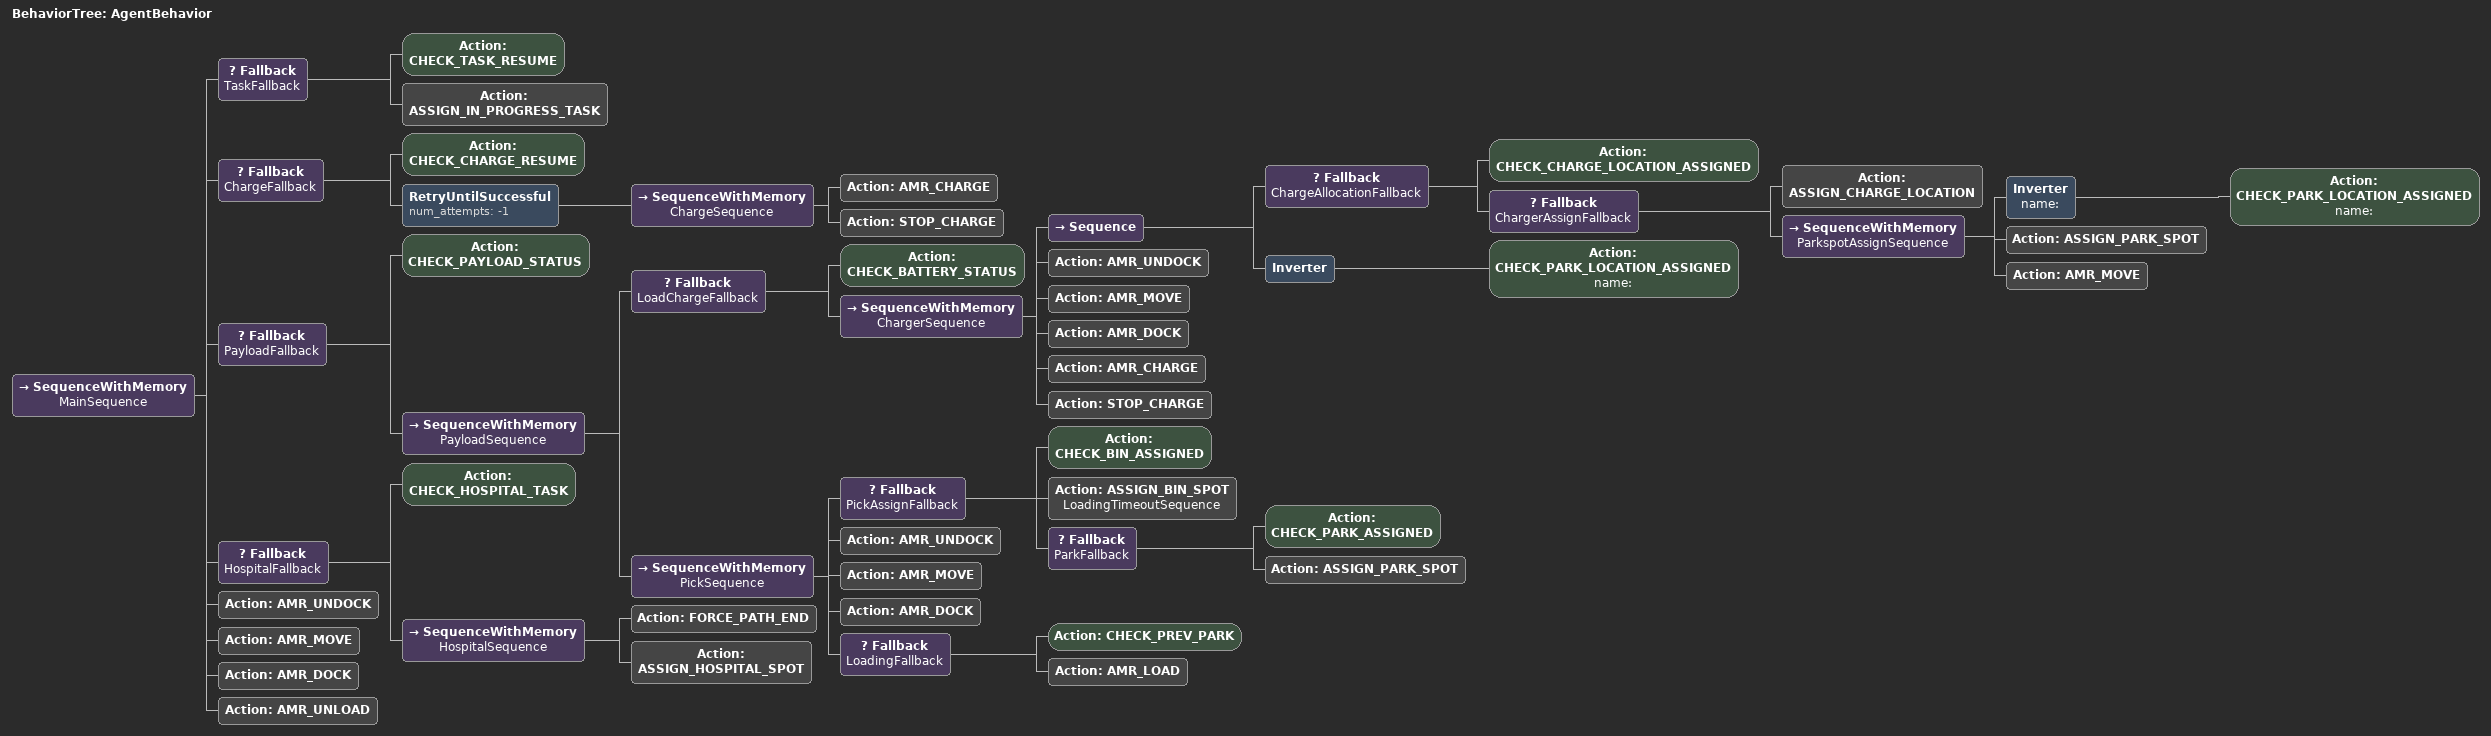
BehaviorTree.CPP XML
<?xml version='1.0' encoding='UTF-8'?>
<root main_tree_to_execute="AgentBehavior" BTCPP_format="4">
    <BehaviorTree ID="AgentBehavior">
        <SequenceWithMemory name="MainSequence">
            <Fallback name="TaskFallback">
                <Action ID="CHECK_TASK_RESUME" />
                <Action ID="ASSIGN_IN_PROGRESS_TASK" />
            </Fallback>
            <Fallback name="ChargeFallback">
                <Action ID="CHECK_CHARGE_RESUME" />
                <RetryUntilSuccessful num_attempts="-1">
                    <SequenceWithMemory name="ChargeSequence">
                        <Action ID="AMR_CHARGE" />
                        <Action ID="STOP_CHARGE" />
                    </SequenceWithMemory>
                </RetryUntilSuccessful>
            </Fallback>
            <Fallback name="PayloadFallback">
                <Action ID="CHECK_PAYLOAD_STATUS" />
                <SequenceWithMemory name="PayloadSequence">
                    <Fallback name="LoadChargeFallback">
                        <Action ID="CHECK_BATTERY_STATUS" />
                        <SequenceWithMemory name="ChargerSequence">
                            <Sequence>
                                <Fallback name="ChargeAllocationFallback">
                                    <Action ID="CHECK_CHARGE_LOCATION_ASSIGNED" />
                                    <Fallback name="ChargerAssignFallback">
                                        <Action ID="ASSIGN_CHARGE_LOCATION" />
                                        <SequenceWithMemory name="ParkspotAssignSequence">
                                            <Inverter name="">
                                                <Action ID="CHECK_PARK_LOCATION_ASSIGNED" name="" />
                                            </Inverter>
                                            <Action ID="ASSIGN_PARK_SPOT" />
                                            <Action ID="AMR_MOVE" />
                                        </SequenceWithMemory>
                                    </Fallback>
                                </Fallback>
                                <Inverter>
                                    <Action ID="CHECK_PARK_LOCATION_ASSIGNED" name="" />
                                </Inverter>
                            </Sequence>
                            <Action ID="AMR_UNDOCK" />
                            <Action ID="AMR_MOVE" />
                            <Action ID="AMR_DOCK" />
                            <Action ID="AMR_CHARGE" />
                            <Action ID="STOP_CHARGE" />
                        </SequenceWithMemory>
                    </Fallback>
                    <SequenceWithMemory name="PickSequence">
                        <Fallback name="PickAssignFallback">
                            <Action ID="CHECK_BIN_ASSIGNED" />
                            <Action ID="ASSIGN_BIN_SPOT" name="LoadingTimeoutSequence" />
                            <Fallback name="ParkFallback">
                                <Action ID="CHECK_PARK_ASSIGNED" />
                                <Action ID="ASSIGN_PARK_SPOT" />
                            </Fallback>
                        </Fallback>
                        <Action ID="AMR_UNDOCK" />
                        <Action ID="AMR_MOVE" />
                        <Action ID="AMR_DOCK" />
                        <Fallback name="LoadingFallback">
                            <Action ID="CHECK_PREV_PARK" />
                            <Action ID="AMR_LOAD" />
                        </Fallback>
                    </SequenceWithMemory>
                </SequenceWithMemory>
            </Fallback>
            <Fallback name="HospitalFallback">
                <Action ID="CHECK_HOSPITAL_TASK" />
                <SequenceWithMemory name="HospitalSequence">
                    <Action ID="FORCE_PATH_END" />
                    <Action ID="ASSIGN_HOSPITAL_SPOT" />
                </SequenceWithMemory>
            </Fallback>
            <Action ID="AMR_UNDOCK" />
            <Action ID="AMR_MOVE" />
            <Action ID="AMR_DOCK" />
            <Action ID="AMR_UNLOAD" />
        </SequenceWithMemory>
    </BehaviorTree>
</root>
